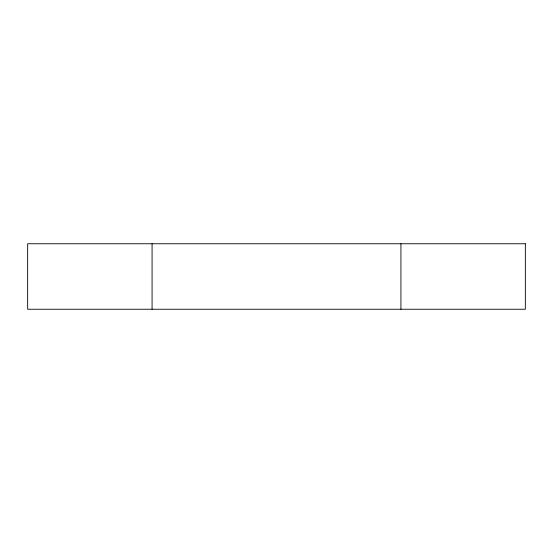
<?xml version="1.0" encoding="UTF-8"?>
<svg xmlns="http://www.w3.org/2000/svg" width="553" height="553" viewBox="0 0 553 553"><rect width="100%" height="100%" fill="white"/><g stroke="black" fill="none" stroke-linecap="round" stroke-linejoin="round"><path stroke-width="0.83" d="M400.925 243.755L400.925 309.245M152.075 243.755L152.075 309.245M525.35 243.755L27.65 243.755L27.65 309.245L525.35 309.245L525.35 243.755"/></g></svg>
